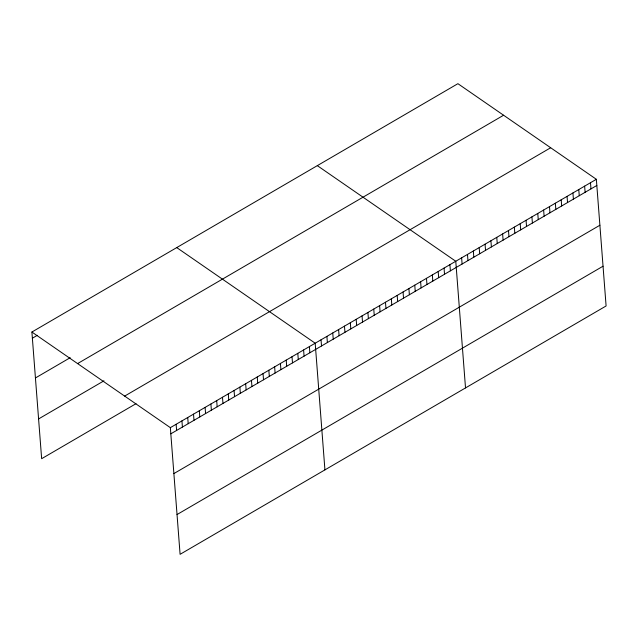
<?xml version="1.0" encoding="UTF-8"?>
<svg xmlns="http://www.w3.org/2000/svg" width="638" height="638" viewBox="0 0 638 638"><rect width="100%" height="100%" fill="white"/><g stroke="black" fill="none" stroke-linecap="round" stroke-linejoin="round"><path stroke-width="0.96" d="M31.9 332.031L457.909 83.682L596.355 179.302L606.1 305.969L180.091 554.318L170.346 427.651L31.9 332.031L41.645 458.698L135.998 403.687M32.379 338.204L37.339 335.309M35.433 377.967L70.196 357.703M77.589 363.588L503.597 115.239M38.583 418.935L103.97 380.814M124.657 396.094L550.666 147.753M170.346 427.651L596.355 179.302M170.817 433.824L596.825 185.475M173.879 473.587L599.887 225.238M177.029 514.555L603.038 266.206M317.325 165.641L455.771 261.261L465.517 387.928M176.742 247.592L315.188 343.212L324.933 469.879M590.493 182.723L590.971 188.888M584.639 186.137L585.11 192.309M578.778 189.55L579.256 195.722M572.924 192.963L573.395 199.136M567.062 196.376L567.541 202.549M561.209 199.798L561.679 205.962M555.347 203.211L555.826 209.384M549.493 206.624L549.964 212.797M543.632 210.038L544.11 216.21M537.778 213.451L538.249 219.624M531.917 216.864L532.395 223.037M526.063 220.285L526.533 226.45M520.201 223.699L520.68 229.871M514.348 227.112L514.818 233.285M508.486 230.525L508.965 236.698M502.632 233.939L503.103 240.111M496.771 237.36L497.249 243.525M490.917 240.773L491.388 246.946M485.055 244.187L485.534 250.359M479.202 247.6L479.672 253.772M473.34 251.013L473.819 257.186M467.487 254.426L467.957 260.599M461.625 257.848L462.103 264.02M449.91 264.674L450.388 270.847M444.056 268.088L444.526 274.26M438.194 271.501L438.673 277.674M432.341 274.922L432.811 281.087M426.479 278.335L426.958 284.508M420.625 281.749L421.096 287.921M414.764 285.162L415.242 291.335M408.91 288.575L409.381 294.748M403.049 291.997L403.527 298.161M397.195 295.41L397.665 301.583M391.333 298.823L391.812 304.996M385.48 302.237L385.95 308.409M379.618 305.65L380.096 311.822M373.764 309.063L374.235 315.236M367.903 312.484L368.381 318.649M362.049 315.898L362.52 322.07M356.187 319.311L356.666 325.484M350.334 322.724L350.804 328.897M344.472 326.138L344.951 332.31M338.619 329.559L339.089 335.724M332.757 332.972L333.235 339.145M326.903 336.385L327.374 342.558M321.042 339.799L321.52 345.971M309.39 346.594L309.869 352.766M303.6 349.967L304.071 356.14M297.802 353.348L298.281 359.521M292.013 356.722L292.491 362.894M286.215 360.103L286.693 366.276M280.425 363.477L280.903 369.649M274.635 366.858L275.106 373.031M268.837 370.231L269.316 376.404M263.047 373.613L263.518 379.785M257.25 376.994L257.728 383.159M251.46 380.368L251.93 386.54M245.662 383.749L246.14 389.914M239.872 387.122L240.343 393.295M234.074 390.504L234.553 396.669M228.284 393.877L228.755 400.05M222.487 397.259L222.965 403.423M216.697 400.632L217.167 406.805M210.899 404.014L211.377 410.178M205.109 407.387L205.58 413.56M199.311 410.768L199.79 416.933M193.521 414.142L193.992 420.314M187.724 417.523L188.202 423.696M181.934 420.897L182.404 427.069M176.136 424.278L176.614 430.451"/></g></svg>
